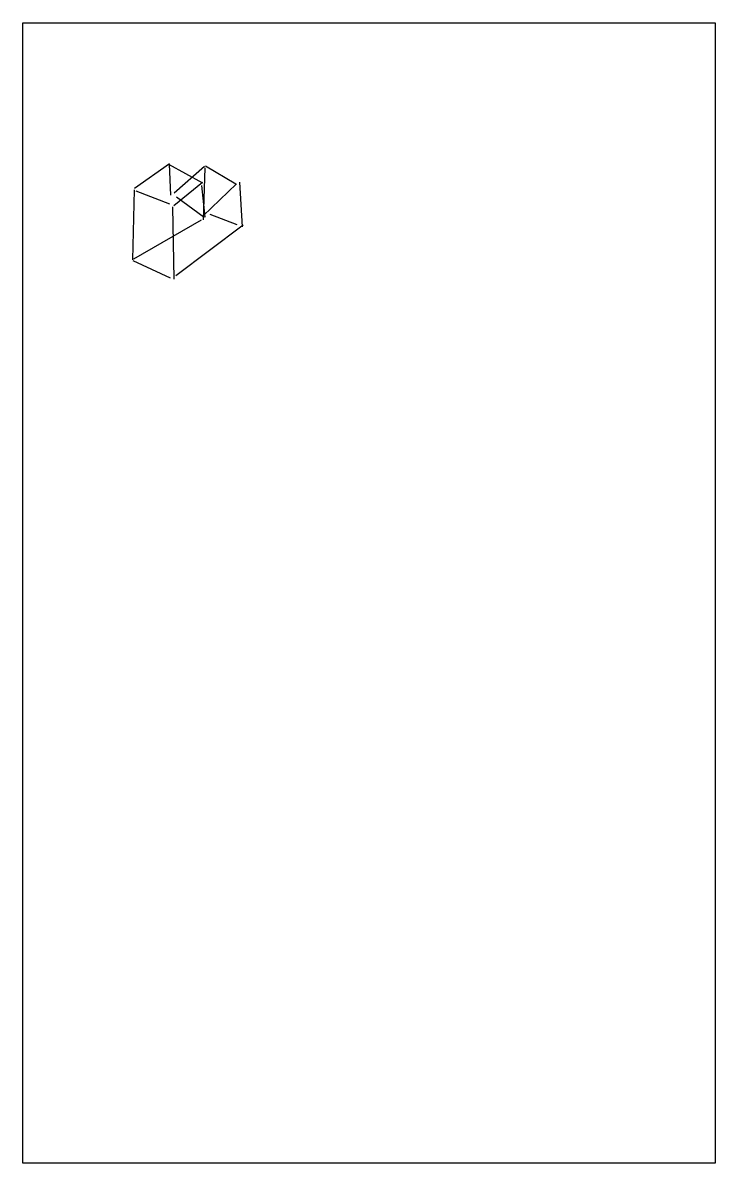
# Model space of a CAD drawing. Header units: millimetres. Extents: x -97 to 119, y 137 to 493.
import ezdxf

# ---------------------------------------------------------------- set-up
doc = ezdxf.new("R2010")
doc.units = ezdxf.units.MM
doc.layers.get('0').update_dxf_attribs({"lineweight": 30})
picture_1 = doc.add_image_def('image1.jpg', size_in_pixel=(1700, 2800))

msp = doc.modelspace()

# ---------------------------------------------------------------- linework, layer by layer
for p, q in [((-62.48, 441.05), (-51.56, 448.66)), ((-51.81, 448.54), (-41.27, 442.7)), ((-51.62, 448.54), (-51.24, 438.83)), ((-50.1, 439.53), (-40.64, 447.9)), ((-40.57, 447.33), (-41.03, 431.14)), ((-40.32, 447.96), (-30.86, 442.32)), ((-50.16, 435.6), (-41.27, 442.89)), ((-41.52, 441.81), (-40.51, 431.92)), ((-41.08, 432.42), (-30.67, 442.32)), ((-29.69, 442.84), (-28.92, 428.92)), ((-62.55, 440.48), (-63.03, 418.65)), ((-62.03, 440.16), (-51.49, 436.1)), ((-49.33, 438.26), (-40.7, 431.98)), ((-50.59, 435.15), (-50.2, 412.63)), ((-62.7, 418.93), (-41.57, 431.09)), ((-38.96, 432.94), (-30.52, 429.69)), ((-49.56, 413.79), (-28.57, 429.61)), ((-62.94, 418.42), (-51.36, 413.08))]:
    msp.add_line(p, q)

# ---------------------------------------------------------------- pictures from other files: only their frames are drawn
image = msp.add_image(picture_1, insert=(-97.28, 136.98), size_in_units=(215.9, 355.6))
image.dxf.flags = 7

doc.saveas('drawing.dxf')
